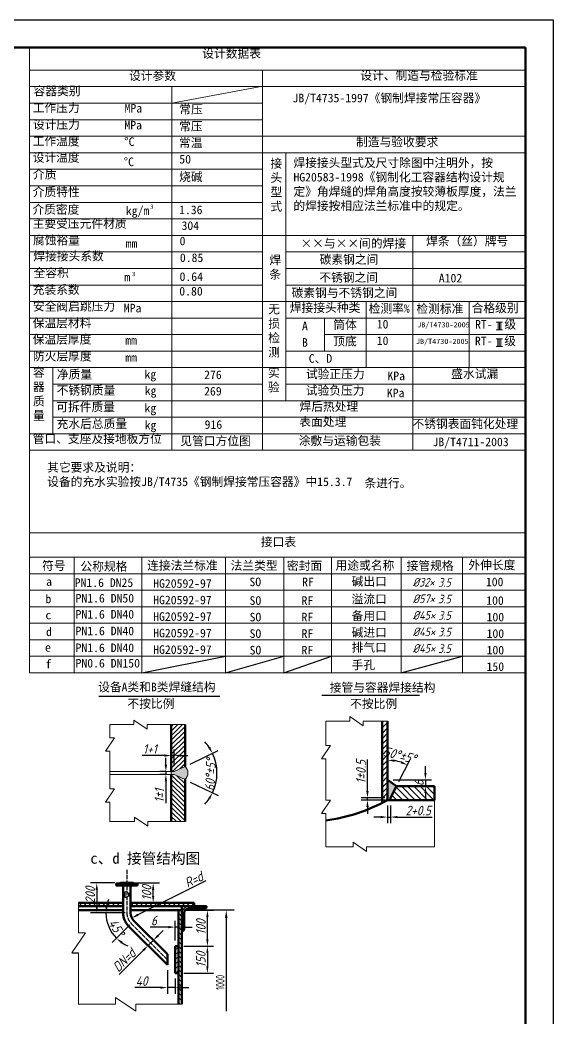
# Model space of a CAD drawing. Header units: millimetres. Extents: x -629 to 2731, y -937 to 3815.
# Drawn here: x 1184 to 2731, y 917 to 3815 of the extents above; entities that cross this region are included whole.
import ezdxf

# ---------------------------------------------------------------- set-up
doc = ezdxf.new("R2010")
doc.units = ezdxf.units.MM
doc.linetypes.add('ACAD_ISO04W100', pattern=[30, 24, -3, 0, -3])
for name, color, linetype, lineweight in [('标注', 7, 'Continuous', 18), ('粗实线', 4, 'Continuous', 70), ('细实线', 7, 'Continuous', 18)]:
    doc.layers.add(name, color=color, linetype=linetype, lineweight=lineweight)
doc.layers.add('点划线', color=1, linetype='ACAD_ISO04W100')
doc.styles.add('GB', font='gbeitc.shx', dxfattribs={"bigfont": 'gbcbig.shx'})
doc.styles.add('HGCAD', font='gbenor.shx', dxfattribs={"width": 0.75, "bigfont": 'gbcbig.shx'})
doc.styles.get("Standard").update_dxf_attribs({"font": 'SIMFANG.TTF'})
doc.dimstyles.new('GB$0', dxfattribs={"dimscale": 8, "dimtxt": 3.5, "dimasz": 2.5, "dimexe": 2.25, "dimexo": 2, "dimtad": 1, "dimdec": 0, "dimtxsty": 'GB', "dimcen": 2.5, "dimadec": 0, "dimazin": 0, "dimtfac": 1, "dimtdec": 0, "dimtmove": 0, "dimatfit": 3, "dimfxl": 0, "dimarcsym": 0})
doc.dimstyles.new('GB$2', dxfattribs={"dimscale": 8, "dimtxt": 3.5, "dimasz": 2.5, "dimexe": 2.25, "dimexo": 2, "dimtad": 1, "dimdec": 0, "dimtxsty": 'GB', "dimcen": 2.5, "dimadec": 0, "dimazin": 0, "dimtfac": 1, "dimtdec": 0, "dimtmove": 0, "dimatfit": 3, "dimfxl": 0, "dimarcsym": 0})
doc.dimstyles.new('GB$4', dxfattribs={"dimscale": 8, "dimtxt": 3.5, "dimasz": 2.5, "dimexe": 2.25, "dimexo": 2, "dimtad": 1, "dimtoh": 1, "dimdec": 0, "dimtxsty": 'GB', "dimcen": 2.5, "dimadec": 0, "dimazin": 0, "dimtfac": 1, "dimtdec": 0, "dimtmove": 0, "dimatfit": 3, "dimfxl": 0, "dimarcsym": 0})

# ---------------------------------------------------------------- blocks, each defined once
blk = doc.blocks.new('*D6')
at = {"color": 0, "lineweight": -2}
for p, q in [((1623.1, 1648.1), (1623.1, 1696.8)), ((1631.1, 1648.1), (1631.1, 1696.8)), ((1603.1, 1678.8), (1538.7, 1678.8)), ((1631.1, 1678.8), (1623.1, 1678.8)), ((1651.1, 1678.8), (1671.1, 1678.8))]:
    blk.add_line(p, q, dxfattribs=at)
at = {"color": 0}
for points in [[(1603.1, 1682.2), (1603.1, 1675.5), (1623.1, 1678.8)], [(1651.1, 1682.2), (1651.1, 1675.5), (1631.1, 1678.8)]]:
    blk.add_solid(points, dxfattribs=at)
at = {"layer": 'Defpoints', "color": 0}
for p in [(1631.1, 1678.8), (1623.1, 1632.1), (1631.1, 1632.1)]:
    blk.add_point(p, dxfattribs=at)
at = {"color": 0, "insert": (1560.9, 1697.8), "char_height": 28, "attachment_point": 5, "style": 'GB'}
blk.add_mtext('1+1', dxfattribs=at)
blk = doc.blocks.new('*D7')
at = {"color": 0, "lineweight": -2}
for p, q in [((1607.4, 1652.1), (1607.4, 1672.1)), ((1607.1, 1632.1), (1589.4, 1632.1)), ((1607.1, 1624.1), (1589.4, 1624.1)), ((1607.4, 1632.1), (1607.4, 1624.1)), ((1607.4, 1604.1), (1607.4, 1540.3))]:
    blk.add_line(p, q, dxfattribs=at)
at = {"color": 0}
for points in [[(1604.1, 1652.1), (1610.8, 1652.1), (1607.4, 1632.1)], [(1604.1, 1604.1), (1610.8, 1604.1), (1607.4, 1624.1)]]:
    blk.add_solid(points, dxfattribs=at)
at = {"layer": 'Defpoints', "color": 0}
for p in [(1607.4, 1624.1), (1623.1, 1632.1), (1623.1, 1624.1)]:
    blk.add_point(p, dxfattribs=at)
at = {"color": 0, "insert": (1588.4, 1562.2), "char_height": 28, "attachment_point": 5, "rotation": 90, "style": 'GB'}
blk.add_mtext('1%%P1', dxfattribs=at)
blk = doc.blocks.new('*D8')
at = {"color": 0, "lineweight": -2}
for p, q in [((1677.6, 1654.2), (1759.1, 1693.1)), ((1677.6, 1602), (1759.1, 1563.2))]:
    blk.add_line(p, q, dxfattribs=at)
for start, end in [(34.0874, 42.7087), (334.534, 25.466), (317.2913, 325.9126)]:
    blk.add_arc((1622.7, 1628.1), 133, start, end, dxfattribs=at)
at = {"color": 0}
for points in [[(1735.8, 1704.3), (1730, 1701), (1742.8, 1685.3)], [(1730, 1555.2), (1735.8, 1551.9), (1742.8, 1570.9)]]:
    blk.add_solid(points, dxfattribs=at)
at = {"layer": 'Defpoints', "color": 0}
for p in [(1631.1, 1632.1), (1631.1, 1624.1), (1663.1, 1647.4), (1754.3, 1647.8), (1663.1, 1608.9)]:
    blk.add_point(p, dxfattribs=at)
at = {"color": 0, "insert": (1736.7, 1623.5), "char_height": 28, "attachment_point": 5, "rotation": 87.6623, "style": 'GB'}
blk.add_mtext('60%%d%%p5%%D', dxfattribs=at)
blk = doc.blocks.new('*D13')
at = {"color": 0, "lineweight": -2}
for p, q in [((2360.9, 1628.4), (2360.9, 1648.4)), ((2267.1, 1608.4), (2378.9, 1608.4)), ((2360.9, 1608.4), (2360.9, 1589.7)), ((2292.7, 1589.7), (2378.9, 1589.7)), ((2360.9, 1569.7), (2360.9, 1549.7))]:
    blk.add_line(p, q, dxfattribs=at)
at = {"color": 0}
for points in [[(2357.6, 1628.4), (2364.3, 1628.4), (2360.9, 1608.4)], [(2357.6, 1569.7), (2364.3, 1569.7), (2360.9, 1589.7)]]:
    blk.add_solid(points, dxfattribs=at)
at = {"layer": 'Defpoints', "color": 0}
for p in [(2251.1, 1608.4), (2276.7, 1589.7), (2360.9, 1589.7)]:
    blk.add_point(p, dxfattribs=at)
at = {"color": 0, "insert": (2341.9, 1599.1), "char_height": 28, "attachment_point": 5, "rotation": 90, "style": 'GB'}
blk.add_mtext('6', dxfattribs=at)
blk = doc.blocks.new('*D14')
at = {"color": 0, "lineweight": -2}
for p, q in [((2251.1, 1533.7), (2251.1, 1482.2)), ((2259.3, 1533.7), (2259.3, 1482.2)), ((2231.1, 1500.2), (2211.1, 1500.2)), ((2251.1, 1500.2), (2259.3, 1500.2)), ((2279.3, 1500.2), (2380.5, 1500.2))]:
    blk.add_line(p, q, dxfattribs=at)
at = {"color": 0}
for points in [[(2231.1, 1503.5), (2231.1, 1496.9), (2251.1, 1500.2)], [(2279.3, 1503.5), (2279.3, 1496.9), (2259.3, 1500.2)]]:
    blk.add_solid(points, dxfattribs=at)
at = {"layer": 'Defpoints', "color": 0}
for p in [(2251.1, 1549.7), (2259.3, 1549.7), (2259.3, 1500.2)]:
    blk.add_point(p, dxfattribs=at)
at = {"color": 0, "insert": (2339.9, 1519.2), "char_height": 28, "attachment_point": 5, "style": 'GB'}
blk.add_mtext('2+0.5', dxfattribs=at)
blk = doc.blocks.new('*D15')
at = {"color": 0, "lineweight": -2}
for p, q in [((2192.6, 1575.9), (2192.6, 1667.1)), ((2243.3, 1555.9), (2174.6, 1555.9)), ((2243.3, 1549.7), (2174.6, 1549.7)), ((2192.6, 1549.7), (2192.6, 1555.9)), ((2192.6, 1529.7), (2192.6, 1509.7))]:
    blk.add_line(p, q, dxfattribs=at)
at = {"color": 0}
for points in [[(2189.3, 1575.9), (2196, 1575.9), (2192.6, 1555.9)], [(2189.3, 1529.7), (2196, 1529.7), (2192.6, 1549.7)]]:
    blk.add_solid(points, dxfattribs=at)
at = {"layer": 'Defpoints', "color": 0}
for p in [(2192.6, 1555.9), (2259.3, 1555.9), (2259.3, 1549.7)]:
    blk.add_point(p, dxfattribs=at)
at = {"color": 0, "insert": (2173.6, 1631.5), "char_height": 28, "attachment_point": 5, "rotation": 90, "style": 'GB'}
blk.add_mtext('1%%p0.5', dxfattribs=at)
blk = doc.blocks.new('*D16')
at = {"color": 0, "lineweight": -2}
blk.add_line((2284.1, 1603.9), (2316.8, 1667.6), dxfattribs=at)
blk.add_arc((2251.1, 1540), 125.5, 71.8992, 80.8622, dxfattribs=at)
at = {"color": 0}
for points in [[(2270.8, 1660.6), (2271.3, 1667.3), (2251.1, 1665.5)], [(2291.4, 1662.4), (2288.9, 1656.2), (2308.6, 1651.6)]]:
    blk.add_solid(points, dxfattribs=at)
at = {"layer": 'Defpoints', "color": 0}
for p in [(2251.1, 1778.9), (2271, 1664), (2276.7, 1589.7), (2251.1, 1549.7), (2259.3, 1555.9)]:
    blk.add_point(p, dxfattribs=at)
at = {"color": 0, "insert": (2286.8, 1680.1), "char_height": 28, "attachment_point": 5, "rotation": 345.7297, "style": 'GB'}
blk.add_mtext('50%%d%%p5%%D', dxfattribs=at)
blk = doc.blocks.new('*D17')
at = {"color": 0, "lineweight": -2}
for p, q in [((1459.4, 1308.8), (1388.7, 1308.8)), ((1406.7, 1288.8), (1406.7, 1241.8)), ((1467.3, 1221.8), (1388.7, 1221.8))]:
    blk.add_line(p, q, dxfattribs=at)
at = {"color": 0}
for points in [[(1403.3, 1288.8), (1410, 1288.8), (1406.7, 1308.8)], [(1403.3, 1241.8), (1410, 1241.8), (1406.7, 1221.8)]]:
    blk.add_solid(points, dxfattribs=at)
at = {"layer": 'Defpoints', "color": 0}
for p in [(1475.4, 1308.8), (1406.7, 1221.8), (1483.3, 1221.8)]:
    blk.add_point(p, dxfattribs=at)
at = {"color": 0, "insert": (1387.7, 1273.7), "char_height": 28, "attachment_point": 5, "rotation": 90, "style": 'GB'}
blk.add_mtext('200', dxfattribs=at)
blk = doc.blocks.new('*D18')
at = {"layer": 'Defpoints', "color": 0}
for p in [(1611.6, 1071.3), (1634.2, 1047.2), (1634.2, 1005)]:
    blk.add_point(p, dxfattribs=at)
at = {"layer": '标注', "color": 0, "lineweight": -2}
for p, q in [((1611.6, 1055.3), (1611.6, 987)), ((1634.2, 1031.2), (1634.2, 987)), ((1591.6, 1005), (1516.8, 1005)), ((1634.2, 1005), (1611.6, 1005)), ((1654.2, 1005), (1674.2, 1005))]:
    blk.add_line(p, q, dxfattribs=at)
at = {"layer": '标注', "color": 0}
for points in [[(1591.6, 1008.3), (1591.6, 1001.6), (1611.6, 1005)], [(1654.2, 1008.3), (1654.2, 1001.6), (1634.2, 1005)]]:
    blk.add_solid(points, dxfattribs=at)
at = {"layer": '标注', "color": 0, "insert": (1536.9, 1024), "char_height": 28, "attachment_point": 5, "style": 'GB'}
blk.add_mtext('40', dxfattribs=at)
blk = doc.blocks.new('*D5')
at = {"color": 0, "lineweight": -2}
for p, q in [((1659.6, 1229.7), (1745.9, 1229.7)), ((1727.9, 1145.4), (1727.9, 1209.7)), ((1704.5, 1125.4), (1745.9, 1125.4))]:
    blk.add_line(p, q, dxfattribs=at)
at = {"color": 0}
for points in [[(1724.6, 1209.7), (1731.3, 1209.7), (1727.9, 1229.7)], [(1724.6, 1145.4), (1731.3, 1145.4), (1727.9, 1125.4)]]:
    blk.add_solid(points, dxfattribs=at)
at = {"layer": 'Defpoints', "color": 0}
for p in [(1643.6, 1229.7), (1727.9, 1229.7), (1688.5, 1125.4)]:
    blk.add_point(p, dxfattribs=at)
at = {"color": 0, "insert": (1708.9, 1180.7), "char_height": 28, "attachment_point": 5, "rotation": 90, "style": 'GB'}
blk.add_mtext('100', dxfattribs=at)
blk = doc.blocks.new('*D19')
at = {"color": 0, "lineweight": -2}
for p, q in [((1659.6, 1125.4), (1745.8, 1125.4)), ((1727.8, 1105.4), (1727.8, 1067.2)), ((1659.6, 1047.2), (1745.8, 1047.2))]:
    blk.add_line(p, q, dxfattribs=at)
at = {"color": 0}
for points in [[(1724.5, 1105.4), (1731.1, 1105.4), (1727.8, 1125.4)], [(1724.5, 1067.2), (1731.1, 1067.2), (1727.8, 1047.2)]]:
    blk.add_solid(points, dxfattribs=at)
at = {"layer": 'Defpoints', "color": 0}
for p in [(1643.6, 1125.4), (1643.6, 1047.2), (1727.8, 1047.2)]:
    blk.add_point(p, dxfattribs=at)
at = {"color": 0, "insert": (1708.8, 1086.3), "char_height": 28, "attachment_point": 5, "rotation": 90, "style": 'GB'}
blk.add_mtext('150', dxfattribs=at)
blk = doc.blocks.new('*D20')
at = {"color": 0, "lineweight": -2}
for p, q in [((1634.2, 1141.4), (1634.2, 1198.6)), ((1643.6, 1141.4), (1643.6, 1198.6)), ((1614.2, 1180.6), (1561.9, 1180.6)), ((1643.6, 1180.6), (1634.2, 1180.6)), ((1663.6, 1180.6), (1683.6, 1180.6))]:
    blk.add_line(p, q, dxfattribs=at)
at = {"color": 0}
for points in [[(1614.2, 1183.9), (1614.2, 1177.2), (1634.2, 1180.6)], [(1663.6, 1183.9), (1663.6, 1177.2), (1643.6, 1180.6)]]:
    blk.add_solid(points, dxfattribs=at)
at = {"layer": 'Defpoints', "color": 0}
for p in [(1643.6, 1180.6), (1634.2, 1125.4), (1643.6, 1125.4)]:
    blk.add_point(p, dxfattribs=at)
at = {"color": 0, "insert": (1572.7, 1199.6), "char_height": 28, "attachment_point": 5, "style": 'GB'}
blk.add_mtext('6', dxfattribs=at)
blk = doc.blocks.new('*D21')
at = {"color": 0, "lineweight": -2}
for p, q in [((1510.1, 1308.8), (1588.4, 1308.8)), ((1570.4, 1271.4), (1570.4, 1288.8)), ((1521.3, 1251.4), (1588.4, 1251.4))]:
    blk.add_line(p, q, dxfattribs=at)
at = {"color": 0}
for points in [[(1567.1, 1288.8), (1573.8, 1288.8), (1570.4, 1308.8)], [(1567.1, 1271.4), (1573.8, 1271.4), (1570.4, 1251.4)]]:
    blk.add_solid(points, dxfattribs=at)
at = {"layer": 'Defpoints', "color": 0}
for p in [(1494.1, 1308.8), (1570.4, 1308.8), (1505.3, 1251.4)]:
    blk.add_point(p, dxfattribs=at)
at = {"color": 0, "insert": (1551.4, 1280.1), "char_height": 28, "attachment_point": 5, "rotation": 90, "style": 'GB'}
blk.add_mtext('100', dxfattribs=at)
blk = doc.blocks.new('*D22')
at = {"color": 0, "lineweight": -2}
for p, q in [((1488.9, 1221.8), (1415.5, 1221.8)), ((1503, 1187.7), (1451.1, 1135.8))]:
    blk.add_line(p, q, dxfattribs=at)
for start, end in [(157.8639, 168.932), (180, 225), (236.068, 247.1361)]:
    blk.add_arc((1537.1, 1221.8), 103.7, start, end, dxfattribs=at)
at = {"color": 0}
for points in [[(1438.7, 1241.4), (1432.1, 1242), (1433.5, 1221.8)], [(1477.1, 1133.2), (1481.4, 1138.4), (1463.8, 1148.5)]]:
    blk.add_solid(points, dxfattribs=at)
at = {"layer": 'Defpoints', "color": 0}
for p in [(1504.9, 1221.8), (1537.1, 1221.8), (1437, 1195), (1514.3, 1199)]:
    blk.add_point(p, dxfattribs=at)
at = {"color": 0, "insert": (1464, 1179.1), "char_height": 28, "attachment_point": 5, "rotation": 300.2555, "style": 'GB'}
blk.add_mtext('45°', dxfattribs=at)
blk = doc.blocks.new('*D23')
at = {"color": 0, "lineweight": -2}
blk.add_line((1723.4, 1315), (1526.2, 1216.3), dxfattribs=at)
at = {"color": 0}
blk.add_solid([(1524.7, 1219.3), (1527.7, 1213.3), (1508.3, 1207.4)], dxfattribs=at)
at = {"layer": 'Defpoints', "color": 0}
for p in [(1537.1, 1221.8), (1508.3, 1207.4)]:
    blk.add_point(p, dxfattribs=at)
at = {"color": 0, "insert": (1688.3, 1318.7), "char_height": 28, "attachment_point": 5, "rotation": 26.5861, "style": 'GB'}
blk.add_mtext('R=d', dxfattribs=at)
blk = doc.blocks.new('*D24')
at = {"color": 0, "lineweight": -2}
for p, q in [((1585.1, 1156.5), (1599.3, 1170.6)), ((1571, 1142.3), (1555.8, 1127.1)), ((1574.3, 1139), (1583.7, 1129.6)), ((1541.6, 1113), (1471.7, 1043.1)), ((1559.1, 1123.8), (1568.5, 1114.4))]:
    blk.add_line(p, q, dxfattribs=at)
at = {"color": 0}
for points in [[(1582.8, 1158.8), (1587.5, 1154.1), (1571, 1142.3)], [(1539.3, 1115.3), (1544, 1110.6), (1555.8, 1127.1)]]:
    blk.add_solid(points, dxfattribs=at)
at = {"layer": 'Defpoints', "color": 0}
for p in [(1547.7, 1135.1), (1563, 1150.3), (1555.8, 1127.1)]:
    blk.add_point(p, dxfattribs=at)
at = {"color": 0, "insert": (1486.2, 1084.4), "char_height": 28, "attachment_point": 5, "rotation": 45, "style": 'GB'}
blk.add_mtext('DN=d', dxfattribs=at)

msp = doc.modelspace()

# ---------------------------------------------------------------- hatches: boundary and pattern name
h = msp.add_hatch()
h.set_pattern_fill('ANSI31', color=0, scale=3.5, style=0)
h.set_pattern_definition([(45, (6490.001, 18853.278), (-7.857724, 7.857724), [])])
h.paths.add_polyline_path([(2235.15, 1541.18, 0.0090551), (2251.15, 1549.7), (2251.15, 1778.95), (2235.15, 1778.95)])
at = {"layer": '标注', "ltscale": 0.5}
h = msp.add_hatch(dxfattribs=at)
h.set_pattern_fill('ANSI31', color=0, scale=3, style=0)
h.set_pattern_definition([(45, (37.495, -630.335), (-6.735192, 6.735192), [])])
h.paths.add_polyline_path([(1631.13, 1632.12), (1663.13, 1647.36), (1663.13, 1769.04), (1623.13, 1769.04), (1623.13, 1632.12)])
h.paths.add_polyline_path([(1569.12, 1703.85), (1599.38, 1703.85), (1599.38, 1677.6), (1569.12, 1677.6)], flags=9)
at = {"layer": '标注'}
for points in [[(1663.13, 1647.36), (1631.13, 1632.12), (1623.13, 1632.12), (1623.13, 1624.12), (1631.13, 1624.12), (1662.32, 1609.27, 0.4502511)], [(2276.74, 1589.7), (2251.15, 1608.4), (2251.15, 1549.7), (2259.33, 1549.7), (2259.33, 1555.89)]]:
    msp.add_hatch(color=0, dxfattribs=at).paths.add_polyline_path(points)
at = {"layer": '标注', "ltscale": 0.5}
h = msp.add_hatch(dxfattribs=at)
h.set_pattern_fill('ANSI31', color=0, scale=3, angle=90, style=0)
h.set_pattern_definition([(135, (37.495, -630.335), (-6.735192, -6.735192), [])])
h.paths.add_polyline_path([(1623.13, 1487.21), (1663.13, 1487.21), (1663.13, 1608.88), (1631.13, 1624.12), (1623.13, 1624.12)])
at = {"layer": '标注'}
h = msp.add_hatch(dxfattribs=at)
h.set_pattern_fill('ANSI31', color=0, scale=3.025, angle=90, style=0)
h.set_pattern_definition([(135, (8844.054, -954.113), (-6.791319, -6.791319), [])])
h.paths.add_polyline_path([(1689.51, 1251.41), (1504.87, 1251.41), (1504.87, 1241.73), (1566.08, 1241.73), (1653.27, 1241.73), (1689.51, 1241.73)])
h.paths.add_polyline_path([(1483.35, 1251.41), (1353.38, 1251.41), (1353.38, 1241.73), (1483.35, 1241.73)])
h.paths.add_polyline_path([(1653.27, 1229.65), (1643.61, 1229.65), (1643.61, 957.05), (1653.27, 957.05)])
h = msp.add_hatch(dxfattribs=at)
h.set_pattern_fill('ANSI31', color=0, scale=3.02016, style=0)
h.set_pattern_definition([(45, (7496.218, 26652.378), (-6.7804526, 6.7804526), [])])
h.paths.add_polyline_path([(1643.61, 1125.44), (1634.22, 1125.44), (1634.22, 1047.21), (1643.61, 1047.21)])
h.paths.add_polyline_path([(1725.75, 1240.53), (1725.75, 1241.73), (1653.27, 1241.73), (1653.27, 1169.25), (1654.48, 1169.25, 0.4142136), (1660.52, 1175.29), (1660.52, 1222.41, -0.4142136), (1672.6, 1234.49), (1719.71, 1234.49, 0.4142136)])

# ---------------------------------------------------------------- linework, layer by layer
at = {"color": 0, "lineweight": -3}
for p, q in [((-628.62, 3814.93), (2731.38, 3814.93)), ((2731.38, 3814.93), (2731.38, -937.07)), ((1412.69, 1850.97), (1764.47, 1850.97)), ((2059.83, 1854.4), (2343.83, 1854.4))]:
    msp.add_line(p, q, dxfattribs=at)
at = {"color": 0, "lineweight": 50}
for p, q in [((-428.62, 3734.93), (2651.38, 3734.93)), ((2651.38, 3734.93), (2651.38, -857.07))]:
    msp.add_line(p, q, dxfattribs=at)
at = {"color": 0}
for p, q in [((1537.7, 1919.01), (1780.19, 1967.01)), ((1780.19, 1919.01), (1949.51, 1967.01)), ((1949.51, 1919.01), (2087.79, 1967.01)), ((2290.8, 1919.01), (2468.52, 1967.01)), ((1653.27, 1221.94), (1653.27, 1221.94)), ((1805.29, 1229.65), (1691.37, 1229.65)), ((1782.63, 1206.97), (1782.63, 937.03)), ((1333.88, 1105.68), (1353.38, 1105.68))]:
    msp.add_line(p, q, dxfattribs=at)
for points in [[(1689.51, 1241.73), (1689.51, 1251.41), (1700.76, 1241.73), (1689.51, 1241.73)], [(1643.61, 1229.65), (1653.27, 1229.65), (1653.27, 1241.73), (1643.61, 1229.65)], [(1786.41, 1206.97), (1778.85, 1206.97), (1782.63, 1229.65)]]:
    msp.add_solid(points, dxfattribs=at)
at = {"layer": '标注', "color": 0}
for p, q in [((1211.38, 2661.66), (1211.38, 3734.93)), ((1211.38, 3734.93), (2651.38, 3734.93)), ((2651.38, 3734.93), (2651.38, 1823.01)), ((1211.38, 3669.27), (2651.38, 3669.27)), ((1887.85, 3669.27), (1887.85, 2565.27)), ((1211.38, 3621.27), (2651.38, 3621.27)), ((1624.63, 3573.27), (1889.17, 3622.55)), ((1624.63, 2661.66), (1624.63, 3621.27)), ((1211.38, 3573.27), (1887.85, 3573.27)), ((1211.38, 3573.27), (1887.85, 3573.27)), ((1211.38, 3573.27), (1887.85, 3573.27)), ((1211.38, 3573.27), (1887.85, 3573.27)), ((1211.38, 3525.27), (1887.85, 3525.27)), ((1211.38, 3477.27), (1999.58, 3477.27)), ((1211.38, 3477.27), (1999.58, 3477.27)), ((1211.38, 3477.27), (2651.38, 3477.27)), ((1211.38, 3429.27), (2651.38, 3429.27)), ((1956.05, 3429.27), (1956.05, 2709.27)), ((1211.38, 3381.27), (1887.85, 3381.27)), ((1211.38, 3333.27), (1887.85, 3333.27)), ((1211.38, 3285.27), (1887.85, 3285.27)), ((1211.38, 3237.27), (1887.85, 3237.27)), ((1211.38, 3189.27), (2651.38, 3189.27)), ((2323.86, 2565.27), (2323.86, 3189.27)), ((1211.38, 3141.27), (1887.85, 3141.27)), ((1211.38, 3141.27), (1887.85, 3141.27)), ((1211.38, 3141.27), (1887.85, 3141.27)), ((1211.38, 3141.27), (1887.85, 3141.27)), ((1956.05, 3141.27), (2651.38, 3141.27)), ((1956.05, 3141.27), (2651.38, 3141.27)), ((1956.05, 3141.27), (2651.38, 3141.27)), ((1956.05, 3141.27), (2651.38, 3141.27)), ((1211.38, 3093.27), (1887.85, 3093.27)), ((1956.05, 3093.27), (2651.38, 3093.27)), ((1211.38, 3045.27), (1887.85, 3045.27)), ((1211.38, 3045.27), (1887.85, 3045.27)), ((1211.38, 3045.27), (1887.85, 3045.27)), ((1211.38, 3045.27), (1887.85, 3045.27)), ((1956.05, 3045.27), (2651.38, 3045.27)), ((1956.05, 3045.27), (2651.38, 3045.27)), ((1956.05, 3045.27), (2651.38, 3045.27)), ((1956.05, 3045.27), (2651.38, 3045.27)), ((1211.38, 2997.27), (1931.38, 2997.27)), ((1931.38, 2997.27), (2651.38, 2997.27)), ((2188.72, 2997.27), (2188.72, 2805.27)), ((2487.73, 2997.27), (2487.73, 2805.27)), ((1211.38, 2949.27), (1887.85, 2949.27)), ((1211.38, 2949.27), (1887.85, 2949.27)), ((1211.38, 2949.27), (1887.85, 2949.27)), ((1956.05, 2949.27), (2651.38, 2949.27)), ((1999.58, 2949.27), (2651.38, 2949.27)), ((1999.58, 2949.27), (2651.38, 2949.27)), ((2067.69, 2949.27), (2067.69, 2853.27)), ((2566.64, 2937.28), (2584.91, 2937.28)), ((2571.61, 2937.28), (2571.61, 2914.92)), ((2575.77, 2937.28), (2575.77, 2914.92)), ((2579.94, 2937.28), (2579.94, 2914.92)), ((1211.38, 2901.27), (1887.85, 2901.27)), ((2067.69, 2901.27), (2651.38, 2901.27)), ((2566.64, 2914.92), (2584.91, 2914.92)), ((2566.18, 2888.92), (2584.46, 2888.92)), ((2571.15, 2888.92), (2571.15, 2866.56)), ((2575.32, 2888.92), (2575.32, 2866.56)), ((2579.49, 2888.92), (2579.49, 2866.56)), ((1211.38, 2853.27), (1887.85, 2853.27)), ((1956.05, 2853.27), (2651.38, 2853.27)), ((2566.18, 2866.56), (2584.46, 2866.56)), ((1211.38, 2805.27), (2651.38, 2805.27)), ((1279.58, 2805.27), (1279.58, 2613.27)), ((1279.58, 2757.27), (1887.85, 2757.27)), ((1956.05, 2757.27), (2651.38, 2757.27)), ((1211.38, 2325.66), (1211.38, 2709.27)), ((1279.58, 2709.27), (1931.38, 2709.27)), ((1624.63, 2565.27), (1624.63, 2709.66)), ((1931.38, 2709.27), (2651.38, 2709.27)), ((1279.58, 2661.27), (2651.38, 2661.27)), ((1211.38, 2613.27), (1931.38, 2613.27)), ((1211.38, 2613.27), (1931.38, 2613.27)), ((1211.38, 2613.27), (1931.38, 2613.27)), ((1931.38, 2613.27), (2651.38, 2613.27)), ((1931.38, 2613.27), (2651.38, 2613.27)), ((1931.38, 2613.27), (2651.38, 2613.27)), ((1211.38, 2565.27), (1931.38, 2565.27)), ((1931.38, 2565.27), (2651.38, 2565.27)), ((1211.38, 2325.66), (2651.38, 2325.66)), ((1211.38, 1919.01), (1211.38, 2325.66)), ((1211.38, 2325.66), (2651.38, 2325.66)), ((1211.38, 2255.01), (2651.38, 2255.01)), ((1341.21, 2255.01), (1341.21, 1919.01)), ((1537.7, 2255.01), (1537.7, 1919.01)), ((1780.19, 2255.01), (1780.19, 1919.01)), ((1949.51, 2255.01), (1949.51, 1919.01)), ((2087.79, 2255.01), (2087.79, 1919.01)), ((2290.8, 2255.01), (2290.8, 1919.01)), ((2468.52, 2255.01), (2468.52, 1919.01)), ((1211.38, 2207.01), (2651.38, 2207.01)), ((1211.38, 2159.01), (2651.38, 2159.01)), ((1211.38, 2159.01), (2651.38, 2159.01)), ((1211.38, 2159.01), (2651.38, 2159.01)), ((1211.38, 2159.01), (2651.38, 2159.01)), ((1211.38, 2111.01), (2651.38, 2111.01)), ((1211.38, 2063.01), (2651.38, 2063.01)), ((1211.38, 2063.01), (2651.38, 2063.01)), ((1211.38, 2063.01), (2651.38, 2063.01)), ((1211.38, 2015.01), (2651.38, 2015.01)), ((1211.38, 1967.01), (2651.38, 1967.01)), ((1211.38, 1919.01), (2651.38, 1919.01)), ((1514.6, 1769.04), (1444.54, 1769.04)), ((1444.54, 1769.04), (1444.54, 1730.03)), ((1444.54, 1769.04), (1444.54, 1730.03)), ((1553.23, 1755.51), (1514.6, 1781.96)), ((1514.6, 1781.96), (1514.6, 1769.04)), ((1663.13, 1769.04), (1553.23, 1769.04)), ((1553.23, 1769.04), (1553.23, 1755.51)), ((2141.85, 1778.95), (2071.79, 1778.95)), ((2071.79, 1778.95), (2071.79, 1708.28)), ((2180.48, 1765.42), (2141.85, 1791.87)), ((2141.85, 1791.87), (2141.85, 1778.95)), ((2251.15, 1778.95), (2180.48, 1778.95)), ((2180.48, 1778.95), (2180.48, 1765.42)), ((1458.07, 1730.03), (1431.62, 1691.39)), ((1444.54, 1730.03), (1458.07, 1730.03)), ((1431.62, 1691.39), (1444.54, 1691.39)), ((1444.54, 1691.39), (1444.54, 1622.68)), ((2085.32, 1708.28), (2058.87, 1669.65)), ((2071.79, 1708.28), (2085.32, 1708.28)), ((1444.54, 1674.3), (1444.54, 1624.27)), ((2058.87, 1669.65), (2071.79, 1669.65)), ((2071.79, 1669.65), (2071.79, 1599.59)), ((1623.13, 1632.12), (1444.54, 1632.12)), ((1623.13, 1624.12), (1444.54, 1624.12)), ((1623.13, 1632.12), (1631.13, 1632.12)), ((1623.13, 1632.12), (1623.13, 1624.12)), ((1623.13, 1624.12), (1631.13, 1624.12)), ((1631.13, 1632.12), (1663.13, 1647.36)), ((1631.13, 1624.12), (1663.13, 1608.88)), ((1444.54, 1622.68), (1444.54, 1581.91)), ((2071.79, 1599.59), (2071.79, 1549.55)), ((1458.07, 1581.91), (1431.62, 1543.28)), ((1444.54, 1585.63), (1444.54, 1581.91)), ((1444.54, 1581.91), (1458.07, 1581.91)), ((2295.42, 1549.7), (2269.49, 1575.62)), ((2313.38, 1549.7), (2275.6, 1587.48)), ((2331.34, 1549.7), (2291.34, 1589.7)), ((2349.3, 1549.7), (2309.3, 1589.7)), ((2367.26, 1549.7), (2327.26, 1589.7)), ((2385.22, 1549.7), (2345.22, 1589.7)), ((2387.15, 1565.73), (2363.18, 1589.7)), ((2387.15, 1583.69), (2381.14, 1589.7)), ((1431.62, 1543.28), (1444.54, 1543.28)), ((1444.54, 1543.28), (1444.54, 1487.21)), ((2085.32, 1549.55), (2058.87, 1510.92)), ((2071.79, 1549.55), (2085.32, 1549.55)), ((2259.49, 1549.7), (2259.33, 1549.86)), ((2277.46, 1549.7), (2263.39, 1563.77)), ((2387.15, 1549.7), (2387.15, 1413.94)), ((2058.87, 1510.92), (2071.79, 1510.92)), ((2071.79, 1510.92), (2071.79, 1413.94)), ((1516.15, 1487.21), (1443.77, 1487.21)), ((1554.79, 1473.68), (1516.15, 1500.13)), ((1516.15, 1500.13), (1516.15, 1487.21)), ((1643.13, 1487.21), (1554.79, 1487.21)), ((1554.79, 1487.21), (1554.79, 1473.68)), ((1663.13, 1487.21), (1623.13, 1487.21)), ((2190.12, 1400.41), (2151.49, 1426.86)), ((2151.49, 1426.86), (2151.49, 1413.94)), ((2151.49, 1413.94), (2071.79, 1413.94)), ((2307.46, 1413.94), (2190.12, 1413.94)), ((2190.12, 1413.94), (2190.12, 1400.41)), ((2387.15, 1413.94), (2307.46, 1413.94)), ((1353.38, 1251.41), (1353.38, 1164.02)), ((1373.82, 1164.02), (1333.88, 1105.68)), ((1353.38, 1164.02), (1373.82, 1164.02)), ((1353.38, 1105.68), (1353.38, 957.05)), ((1643.61, 1076.48), (1643.61, 1087.32)), ((1461.52, 957.05), (1352.22, 957.05)), ((1519.87, 936.62), (1461.52, 976.56)), ((1461.52, 976.56), (1461.52, 957.05)), ((1653.27, 957.05), (1519.87, 957.05)), ((1519.87, 936.62), (1519.87, 957.05))]:
    msp.add_line(p, q, dxfattribs=at)
msp.add_arc((1645.86, 1628.67), 25.45, 310.30608, 47.26491, dxfattribs=at)
at = {"layer": '点划线', "color": 0, "ltscale": 0.5}
for p, q in [((1494.11, 1346.56), (1494.11, 1218.79)), ((1506.71, 1191.38), (1611.61, 1086.49))]:
    msp.add_line(p, q, dxfattribs=at)
at = {"layer": '点划线', "color": 0}
for p, q in [((1470.51, 1308.66), (1470.51, 1299.29)), ((1494.11, 1315.59), (1494.11, 1299.33)), ((1517.7, 1309.36), (1517.7, 1299.04))]:
    msp.add_line(p, q, dxfattribs=at)
at = {"layer": '点划线', "color": 0, "ltscale": 0.5}
msp.add_arc((1537.15, 1221.81), 43.04, 180, 225, dxfattribs=at)
at = {"layer": '粗实线', "color": 0}
for p, q in [((1623.13, 1632.12), (1623.13, 1769.04)), ((1663.13, 1647.36), (1663.13, 1769.04)), ((2235.15, 1778.95), (2235.15, 1541.18)), ((2251.15, 1778.95), (2251.15, 1549.7)), ((1623.13, 1624.12), (1623.13, 1487.21)), ((1663.13, 1608.88), (1663.13, 1487.21)), ((2276.74, 1589.7), (2251.15, 1608.4)), ((2259.33, 1555.89), (2276.74, 1589.7)), ((2276.74, 1589.7), (2387.15, 1589.7)), ((2387.15, 1589.7), (2387.15, 1549.7)), ((2251.15, 1549.7), (2387.15, 1549.7)), ((2259.33, 1555.89), (2259.33, 1549.7)), ((1462.96, 1307.28), (1473.91, 1307.28)), ((1462.96, 1307.28), (1462.96, 1301.24)), ((1473.91, 1307.28), (1475.42, 1308.79)), ((1473.91, 1307.28), (1514.31, 1307.28)), ((1475.42, 1308.79), (1512.8, 1308.79)), ((1475.42, 1308.79), (1512.8, 1308.79)), ((1514.31, 1307.28), (1512.8, 1308.79)), ((1514.31, 1307.28), (1525.25, 1307.28)), ((1525.25, 1307.28), (1525.25, 1301.24)), ((1462.96, 1301.24), (1525.25, 1301.24)), ((1483.35, 1301.24), (1483.35, 1221.81)), ((1483.35, 1301.24), (1504.87, 1301.24)), ((1487.46, 1282.35), (1487.46, 1267.35)), ((1500.75, 1279.29), (1500.75, 1270.41)), ((1504.87, 1301.24), (1504.87, 1221.81)), ((1483.35, 1251.41), (1353.38, 1251.41)), ((1689.51, 1251.41), (1504.87, 1251.41)), ((1689.51, 1251.41), (1689.51, 1241.73)), ((1353.38, 1241.73), (1483.35, 1241.73)), ((1353.38, 1229.65), (1483.35, 1229.65)), ((1504.87, 1241.73), (1566.08, 1241.73)), ((1504.87, 1229.65), (1643.61, 1229.65)), ((1566.08, 1241.73), (1653.27, 1241.73)), ((1643.61, 1229.65), (1643.61, 957.05)), ((1643.61, 1229.65), (1653.27, 1229.65)), ((1653.27, 1241.73), (1653.27, 957.05)), ((1725.75, 1241.73), (1653.27, 1241.73)), ((1653.27, 1241.73), (1653.27, 1169.25)), ((1660.52, 1222.41), (1660.52, 1175.29)), ((1719.71, 1234.49), (1672.6, 1234.49)), ((1725.75, 1241.73), (1725.75, 1240.53)), ((1514.32, 1198.99), (1611.61, 1101.71)), ((1499.11, 1183.77), (1611.61, 1071.27)), ((1653.27, 1169.25), (1654.48, 1169.25)), ((1611.61, 1071.27), (1611.61, 1101.71)), ((1634.22, 1125.44), (1643.61, 1125.44)), ((1634.22, 1125.44), (1634.22, 1047.21)), ((1634.22, 1047.21), (1643.61, 1047.21))]:
    msp.add_line(p, q, dxfattribs=at)
for centre, radius, start, end in [((2007.8, 1987.14), 500.57, 277.34397, 299.08692), ((1537.15, 1221.81), 53.8, 180, 225), ((1537.15, 1221.81), 32.28, 180, 225), ((1672.6, 1222.41), 12.08, 90, 180), ((1719.71, 1240.53), 6.04, 270, 0), ((1654.48, 1175.29), 6.04, 270, 0)]:
    msp.add_arc(centre, radius, start, end, dxfattribs=at)
at = {"layer": '细实线', "color": 0}
for points in [[(1483.35, 1280.74), (1488.54, 1282.68), (1494.11, 1282.68), (1501.25, 1279.5), (1503.55, 1281.3), (1504.87, 1281.3)], [(1483.35, 1268.95), (1488.54, 1267.02), (1494.11, 1267.02), (1501.25, 1270.19), (1503.55, 1268.4), (1504.87, 1268.4)]]:
    msp.add_spline(points, degree=3, dxfattribs=at)

# ---------------------------------------------------------------- texts
at = {"color": 0, "lineweight": -3}
for s, insert, char_height, width, attachment_point in [('设备A类和B类焊缝结构', (1410.6, 1890.41), 25, 366.9306, 1), ('接管与容器焊接结构', (2083.08, 1888.98), 25, 431.1081, 1), ('不按比例', (1495.72, 1841.98), 25, 147.5293, 1), ('不按比例', (2142.19, 1841.55), 25, 147.5293, 1), ('c、d 接管结构图', (1388.13, 1378.62), 31.2, 453.8118, 4)]:
    msp.add_mtext(s, dxfattribs=dict(at, insert=insert, char_height=char_height, width=width, attachment_point=attachment_point))
at = {"color": 0, "insert": (1765.26, 1020.1), "char_height": 24.577, "attachment_point": 5, "rotation": 90, "style": 'HGCAD'}
msp.add_mtext('1000', dxfattribs=at)
at = {"layer": '标注', "color": 0}
for s, p in [('304', (1652.79, 3205.19)), ('××与××间的焊接', (1998.13, 3153.75)), ('碳素钢之间', (2053.61, 3106.81)), ('不锈钢之间', (2052.75, 3054.53)), ('A102', (2399.64, 3052.81)), ('碳素钢与不锈钢之间', (1972.3, 3010.06)), ('公称规格', (1359.4, 2215.62)), ('连接法兰标准', (1553.04, 2218.46)), ('法兰类型', (1795.44, 2217.91)), ('密封面', (1958.76, 2217.59)), ('用途或名称', (2100.11, 2218.59)), ('接管规格', (2306.36, 2217.62)), ('外伸长度', (2485.73, 2219.59)), ('PN1.6 DN25', (1342.56, 2168.52)), ('HG20592-97', (1570.44, 2166.05)), ('SO', (1849.91, 2170.62)), ('RF', (2003.04, 2170.46)), ('碱出口', (2146.65, 2171.96)), ('100', (2536.44, 2170.63)), ('PN1.6 DN50', (1345.12, 2123.29)), ('溢流口', (2146.65, 2120.68)), ('HG20592-97', (1570.44, 2118.05)), ('SO', (1850.36, 2116.42)), ('RF', (2001.28, 2116.42)), ('100', (2537.39, 2116.62)), ('PN1.6 DN40', (1345.12, 2076.54)), ('HG20592-97', (1570.44, 2070.05)), ('SO', (1850.36, 2068.42)), ('RF', (2001.28, 2068.42)), ('备用口', (2146.65, 2072.14)), ('100', (2538.46, 2068.62)), ('PN1.6 DN40', (1345.12, 2028.12)), ('HG20592-97', (1570.44, 2022.05)), ('SO', (1850.36, 2020.42)), ('RF', (2001.28, 2020.42)), ('碱进口', (2146.65, 2023.79)), ('100', (2538.46, 2020.62)), ('PN1.6 DN40', (1345.12, 1979.24)), ('排气口', (2146.65, 1980.38)), ('HG20592-97', (1570.44, 1974.05)), ('SO', (1850.36, 1972.42)), ('RF', (2001.28, 1972.42)), ('100', (2538.46, 1972.62)), ('PN0.6 DN150', (1345.12, 1934.52)), ('手孔', (2146.65, 1929.28)), ('150', (2538.46, 1924.62))]:
    msp.add_text(s, height=25, dxfattribs=at).set_placement(p)
at = {"layer": '标注', "color": 0, "style": 'GB'}
for s, p in [('%%C32×', (2324.12, 2169.55)), ('%%C57×', (2324.12, 2121.55)), ('%%C45×', (2324.12, 2073.55)), ('%%C45×', (2324.12, 2025.55)), ('%%C45×', (2324.12, 1977.55))]:
    msp.add_text(s, height=25, dxfattribs=at).set_placement(p)
at = {"layer": '标注', "color": 0, "attachment_point": 1}
for s, insert, char_height, width in [('设计数据表 ', (1712.94, 3729.98), 25, 227.7445), ('设计参数\\P ', (1500.5, 3665.3), 25, 227.7445), ('设计、制造与检验标准', (2171.83, 3666.01), 25, 569.2916), ('容器类别 ', (1223.14, 3621.06), 25, 227.7445), ('JB/T4735-1997《钢制焊接常压容器》', (1975.12, 3600.75), 25, 960.0091), ('工作压力', (1220.65, 3572.09), 25, 227.7445), ('MPa', (1487.37, 3571.16), 25, 227.7445), ('常压', (1646.27, 3567.68), 25, 227.7445), ('设计压力', (1221.43, 3523.66), 25, 227.7445), ('MPa', (1486.92, 3522.04), 25, 227.7445), ('常压', (1645.83, 3518.56), 25, 227.7445), ('工作温度', (1220.65, 3475.37), 25, 227.7445), ('%%DC', (1486.4, 3474.13), 25, 227.7445), ('常温', (1645.31, 3470.64), 25, 227.7445), ('制造与验收要求', (2159.47, 3473.16), 25, 613.1704), ('设计温度', (1220.65, 3428.09), 25, 227.7445), ('50', (1646.28, 3423.07), 25, 227.7445), ('%%DC', (1485.01, 3415.44), 25, 227.7445), ('接头型式', (1910.88, 3410.79), 25, 10.1843), ('焊接接头型式及尺寸除图中注明外，按HG20583-1998《钢制化工容器结构设计规定》角焊缝的焊角高度按较薄板厚度，法兰的焊接按相应法兰标准中的规定。', (1977.62, 3412.57), 25, 653.5861), ('介质', (1221.44, 3379.05), 25, 103.5192), ('烧碱', (1645.69, 3372.05), 25, 227.7445), ('介质特性', (1220.85, 3328.04), 25, 227.7445), ('介质密度', (1219.89, 3277.12), 25, 227.7445), ('kg/m', (1491.13, 3273.61), 25, 227.7445), ('3', (1561.76, 3279.16), 12.5, 113.8722), ('1.36', (1645.69, 3276.05), 25, 227.7445), ('主要受压元件材质', (1220.65, 3236.09), 25, 364.223), ('腐蚀裕量', (1221.43, 3187.66), 25, 227.7445), ('焊条（丝）牌号', (2362.72, 3185.26), 25, 380.8121), ('mm', (1490.42, 3178.28), 25, 227.7445), ('0', (1647.2, 3185.5), 25, 227.7445), ('焊接接头系数', (1222.36, 3141.49), 25, 227.7445), ('0.85', (1647.98, 3137.08), 25, 227.7445), ('焊条', (1907.68, 3130.25), 25, 22.9772), ('全容积', (1223.14, 3093.06), 25, 227.7445), ('m', (1486.75, 3080.55), 25, 227.7445), ('3', (1508.84, 3083.46), 12.5, 113.8722), ('0.64', (1647.11, 3082.06), 25, 227.7445), ('充装系数 ', (1220.65, 3044.09), 25, 227.7445), ('0.80', (1646.27, 3039.68), 25, 227.7445), ('安全阀启跳压力', (1221.43, 2995.66), 25, 285.5709), ('MPa', (1485.19, 2990.81), 25, 227.7445), ('无损检测', (1904.5, 2987.45), 25, 43.4185), ('焊接接头种类', (1967.26, 2991.78), 25, 227.7445), ('检测率%', (2195.98, 2989.5), 25, 227.7445), ('检测标准', (2334.76, 2989.04), 25, 227.7445), ('合格级别', (2494.98, 2990.74), 25, 259.5096), ('保温层材料', (1220.65, 2947.37), 25, 227.7445), ('A', (2002.6, 2938.99), 25, 227.7445), ('筒体', (2093.43, 2942.3), 25, 227.7445), ('10', (2219.55, 2944.03), 25, 227.7445), ('JB/T4730-2005', (2337.04, 2937.25), 15, 136.6467), ('RT-  级', (2505.14, 2943.45), 25, 259.5096), ('保温层厚度', (1220.65, 2900.09), 25, 227.7445), ('RT-  级', (2504.69, 2895.08), 25, 259.5096), ('mm', (1489.31, 2897.41), 25, 227.7445), ('B', (2002.6, 2890.99), 25, 227.7445), ('顶底', (2093.43, 2894.3), 25, 227.7445), ('10', (2219.55, 2896.03), 25, 227.7445), ('JB/T4730-2005', (2333.65, 2889.12), 15, 136.6467), ('防火层厚度', (1221.44, 2851.05), 25, 227.7445), ('mm', (1489.31, 2847.23), 25, 227.7445), ('C、D', (2022.14, 2844.44), 25, 227.7445), ('容器质量', (1221.43, 2803.66), 25, 10.1617), ('净质量', (1290.78, 2798.28), 25, 227.7445), ('kg', (1545.37, 2798.55), 25, 227.7445), ('276', (1718.38, 2797.07), 25, 227.7445), ('实验', (1903.44, 2802.98), 25, 4.4667), ('试验正压力', (2013.94, 2799.18), 25, 227.7445), ('KPa', (2250.43, 2793.8), 25, 227.7445), ('盛水试漏', (2435.76, 2799.62), 25, 227.7445), ('不锈钢质量', (1290.18, 2751.98), 25, 227.7445), ('试验负压力', (2013.48, 2751.31), 25, 227.7445), ('kg', (1545.92, 2751.09), 25, 227.7445), ('269', (1718.38, 2749.46), 25, 227.7445), ('KPa', (2248.85, 2744.44), 25, 227.7445), ('可拆件质量', (1289, 2703.48), 25, 227.7445), ('kg', (1545.4, 2700.25), 25, 227.7445), ('焊后热处理', (1995.3, 2704.76), 25, 227.7445), ('充水后总质量', (1290.18, 2654.39), 25, 227.7445), ('kg', (1545.74, 2651), 25, 227.7445), ('916', (1719.85, 2652.56), 25, 227.7445), ('表面处理', (1994.66, 2660.82), 25, 227.7445), ('不锈钢表面钝化处理', (2323.29, 2654.49), 25, 490.2614), ('管口、支座及接地板方位', (1220.65, 2611.37), 25, 655.2786), ('见管口方位图', (1649.25, 2604.97), 25, 227.7445), ('涂敷与运输包装', (1993.14, 2605.71), 25, 352.1331), ('JB/T4711-2003', (2381.51, 2602.14), 25, 227.7445), ('其它要求及说明：\\P设备的充水实验按JB/T4735《钢制焊接常压容器》中15.3.7', (1262.74, 2528.14), 25, 1157.1851), ('条进行。\\P', (2183.87, 2482.51), 25, 2403.1181), (' 接口表', (1865.97, 2311.53), 25, 666.7606), ('符号 ', (1247.76, 2242.54), 25, 103.5192), ('a', (1259.52, 2196.56), 25, 103.5192), (' b', (1240.71, 2146.14), 25, 103.5192), (' c', (1240.65, 2099.39), 25, 103.5192), ('d ', (1259.51, 2050.68), 25, 103.5192), (' e', (1239.45, 2005.48), 25, 103.5192), (' f', (1241.08, 1957.28), 25, 103.5192)]:
    msp.add_mtext(s, dxfattribs=dict(at, insert=insert, char_height=char_height, width=width))
at = {"layer": '标注', "color": 0, "char_height": 25, "width": 1.3672, "attachment_point": 1, "style": 'GB'}
for insert in [(2397.82, 2193.91), (2397.82, 2145.91), (2397.82, 2097.91), (2397.82, 2049.91), (2397.82, 2001.91)]:
    msp.add_mtext('3.5', dxfattribs=dict(at, insert=insert))

# ---------------------------------------------------------------- dimensions: what is measured, and where the dimension line sits
at = {"color": 0}
for base, line1, line2, text, picture, middle in [((2270.96, 1663.95), ((2251.15, 1778.95), (2251.15, 1549.7)), ((2259.33, 1555.89), (2276.74, 1589.7)), '50%%d%%p5%%D', '*D16', (2282.09, 1661.65)), ((1754.31, 1647.76), ((1631.13, 1624.12), (1663.13, 1608.88)), ((1631.13, 1632.12), (1663.13, 1647.36)), '60%%d%%p5%%D', '*D8', (1755.66, 1622.7))]:
    dim = msp.add_angular_dim_2l(base=base, line1=line1, line2=line2, text=text, dimstyle='GB$2', dxfattribs=at)
    dim.commit()
    dim.dimension.update_dxf_attribs({"geometry": picture, "text_midpoint": middle, "dimtype": 162})
for base, p1, p2, text, picture, middle in [((1631.13, 1678.85), (1623.13, 1632.12), (1631.13, 1632.12), '1+1', '*D6', (1560.92, 1678.85)), ((1643.61, 1180.55), (1634.22, 1125.44), (1643.61, 1125.44), '6', '*D20', (1572.72, 1180.55))]:
    dim = msp.add_linear_dim(base=base, p1=p1, p2=p2, text=text, dimstyle='GB$0', dxfattribs=at)
    dim.commit()
    dim.dimension.update_dxf_attribs({"geometry": picture, "text_midpoint": middle, "dimtype": 160})
for base, p1, p2, text, picture, middle in [((2192.64, 1555.89), (2259.33, 1549.7), (2259.33, 1555.89), '1%%p0.5', '*D15', (2192.64, 1631.51)), ((2360.95, 1589.7), (2251.15, 1608.4), (2276.74, 1589.7), '6', '*D13', (2360.95, 1599.05)), ((1406.68, 1221.81), (1475.42, 1308.79), (1483.35, 1221.81), '200', '*D17', (1406.68, 1273.69)), ((1727.93, 1229.65), (1688.51, 1125.44), (1643.61, 1229.65), '100', '*D5', (1727.93, 1180.68)), ((1727.79, 1047.21), (1643.61, 1125.44), (1643.61, 1047.21), '150', '*D19', (1727.79, 1086.33))]:
    dim = msp.add_linear_dim(base=base, p1=p1, p2=p2, angle=90, text=text, dimstyle='GB$0', dxfattribs=at)
    dim.commit()
    dim.dimension.update_dxf_attribs({"geometry": picture, "text_midpoint": middle, "dimtype": 160})
for base, p1, p2, text, picture, middle in [((1607.43, 1624.12), (1623.13, 1632.12), (1623.13, 1624.12), '1%%P1', '*D7', (1588.43, 1562.21)), ((1570.45, 1308.79), (1505.28, 1251.41), (1494.11, 1308.79), '100', '*D21', (1551.45, 1280.1))]:
    dim = msp.add_linear_dim(base=base, p1=p1, p2=p2, angle=90, text=text, dimstyle='GB$0', dxfattribs=at)
    dim.commit()
    dim.dimension.update_dxf_attribs({"geometry": picture, "text_midpoint": middle})
dim = msp.add_linear_dim(base=(2259.33, 1500.21), p1=(2251.15, 1549.7), p2=(2259.33, 1549.7), text='2+0.5', dimstyle='GB$0', dxfattribs=at)
dim.commit()
dim.dimension.update_dxf_attribs({"geometry": '*D14', "text_midpoint": (2339.92, 1519.21)})
dim = msp.add_radius_dim(center=(1537.15, 1221.81), mpoint=(1508.28, 1207.37), text='R=d', dimstyle='GB$4', override={"dimtoh": 0}, dxfattribs=at)
dim.commit()
dim.dimension.update_dxf_attribs({"geometry": '*D23', "text_midpoint": (1696.75, 1301.69), "dimtype": 164})
dim = msp.add_angular_dim_3p(base=(1436.98, 1194.98), center=(1537.15, 1221.81), p1=(1504.87, 1221.81), p2=(1514.32, 1198.99), dimstyle='GB$2', dxfattribs=at)
dim.commit()
dim.dimension.update_dxf_attribs({"geometry": '*D22', "text_midpoint": (1447.57, 1169.57), "dimtype": 165})
dim = msp.add_aligned_dim(p1=(1562.96, 1150.35), p2=(1547.75, 1135.13), distance=11.33, text='DN=d', dimstyle='GB$0', dxfattribs=at)
dim.commit()
dim.dimension.update_dxf_attribs({"geometry": '*D24', "text_midpoint": (1486.17, 1084.4)})
at = {"layer": '标注', "color": 0}
dim = msp.add_linear_dim(base=(1634.22, 1004.98), p1=(1611.61, 1071.27), p2=(1634.22, 1047.21), text='40', dimstyle='GB$0', dxfattribs=at)
dim.commit()
dim.dimension.update_dxf_attribs({"geometry": '*D18', "text_midpoint": (1536.93, 1004.98), "dimtype": 160})

doc.saveas('drawing.dxf')
